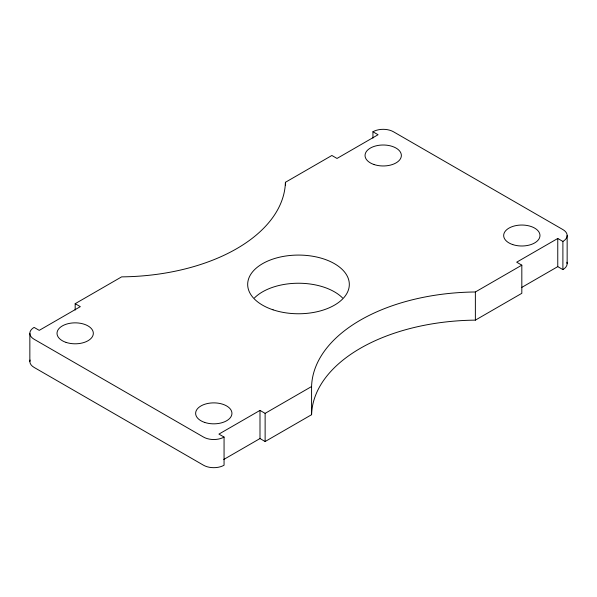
<?xml version="1.0" encoding="UTF-8"?>
<svg xmlns="http://www.w3.org/2000/svg" width="597" height="597" viewBox="0 0 597 597"><rect width="100%" height="100%" fill="white"/><g stroke="black" fill="none" stroke-linecap="round" stroke-linejoin="round"><path stroke-width="0.9" d="M75.177 310.044L75.177 303.686L121.631 276.866A166.63 96.199 0 0 0 285.418 182.301L331.872 155.481L337.007 158.451L378.073 134.735L372.938 131.773L372.938 138.131M223.756 459.474L259.993 438.549L265.128 441.519L311.582 414.699A166.63 96.199 0 0 1 475.369 320.134L521.823 293.314L521.823 265.158L475.369 291.978A166.63 96.199 0 0 0 311.582 386.535L265.128 413.355L259.993 410.393L218.927 434.101L224.062 437.071L224.062 465.227A14.522 8.38 0 0 1 203.525 465.227L34.104 367.416A14.522 8.38 0 0 1 30.074 360.028M521.524 287.56L557.762 266.635L562.896 269.598L562.896 241.442L557.762 238.479L516.689 262.187L521.823 265.158M75.177 303.686L80.311 306.649L39.238 330.365L34.104 327.402A14.522 8.38 0 0 0 34.104 339.253L203.525 437.071A14.522 8.38 0 0 0 224.062 437.071M567.15 235.517L567.15 263.673M557.762 238.479L557.762 266.635M475.369 291.978L475.369 320.134M311.582 386.535L311.582 414.699M285.418 182.301L285.418 185.033M265.128 413.355L265.128 441.519M259.993 410.393L259.993 438.549M29.85 333.327L29.85 361.483M254.486 297.91A50.82 29.343 0 0 1 342.514 297.91M372.938 131.773A14.522 8.38 0 0 1 393.475 131.773L562.896 229.584A14.522 8.38 0 0 1 562.896 241.442M566.926 262.217A14.522 8.38 0 0 1 562.896 269.598M204.711 422.43A18.149 10.477 0 0 0 231.942 413.355A18.149 10.477 0 0 0 204.711 404.281A18.149 10.477 0 0 0 204.711 422.43M374.132 164.563A18.149 10.477 0 0 0 401.363 155.481A18.149 10.477 0 0 0 374.132 146.407A18.149 10.477 0 0 0 374.132 164.563M66.095 342.402A18.149 10.477 0 0 0 93.326 333.327A18.149 10.477 0 0 0 66.095 324.253A18.149 10.477 0 0 0 66.095 342.402M512.748 244.591A18.149 10.477 0 0 0 539.979 235.517A18.149 10.477 0 0 0 512.748 226.442A18.149 10.477 0 0 0 512.748 244.591M273.09 309.836A50.82 29.343 0 0 0 349.32 284.418A50.82 29.343 0 0 0 273.09 259.008A50.82 29.343 0 0 0 273.09 309.836"/></g></svg>
